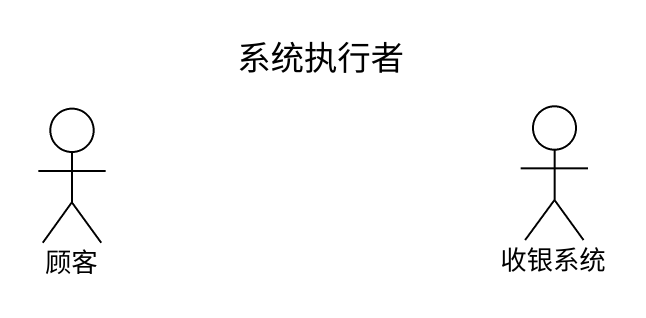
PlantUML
@startuml
title 系统执行者
actor 顾客
actor 收银系统
@enduml
